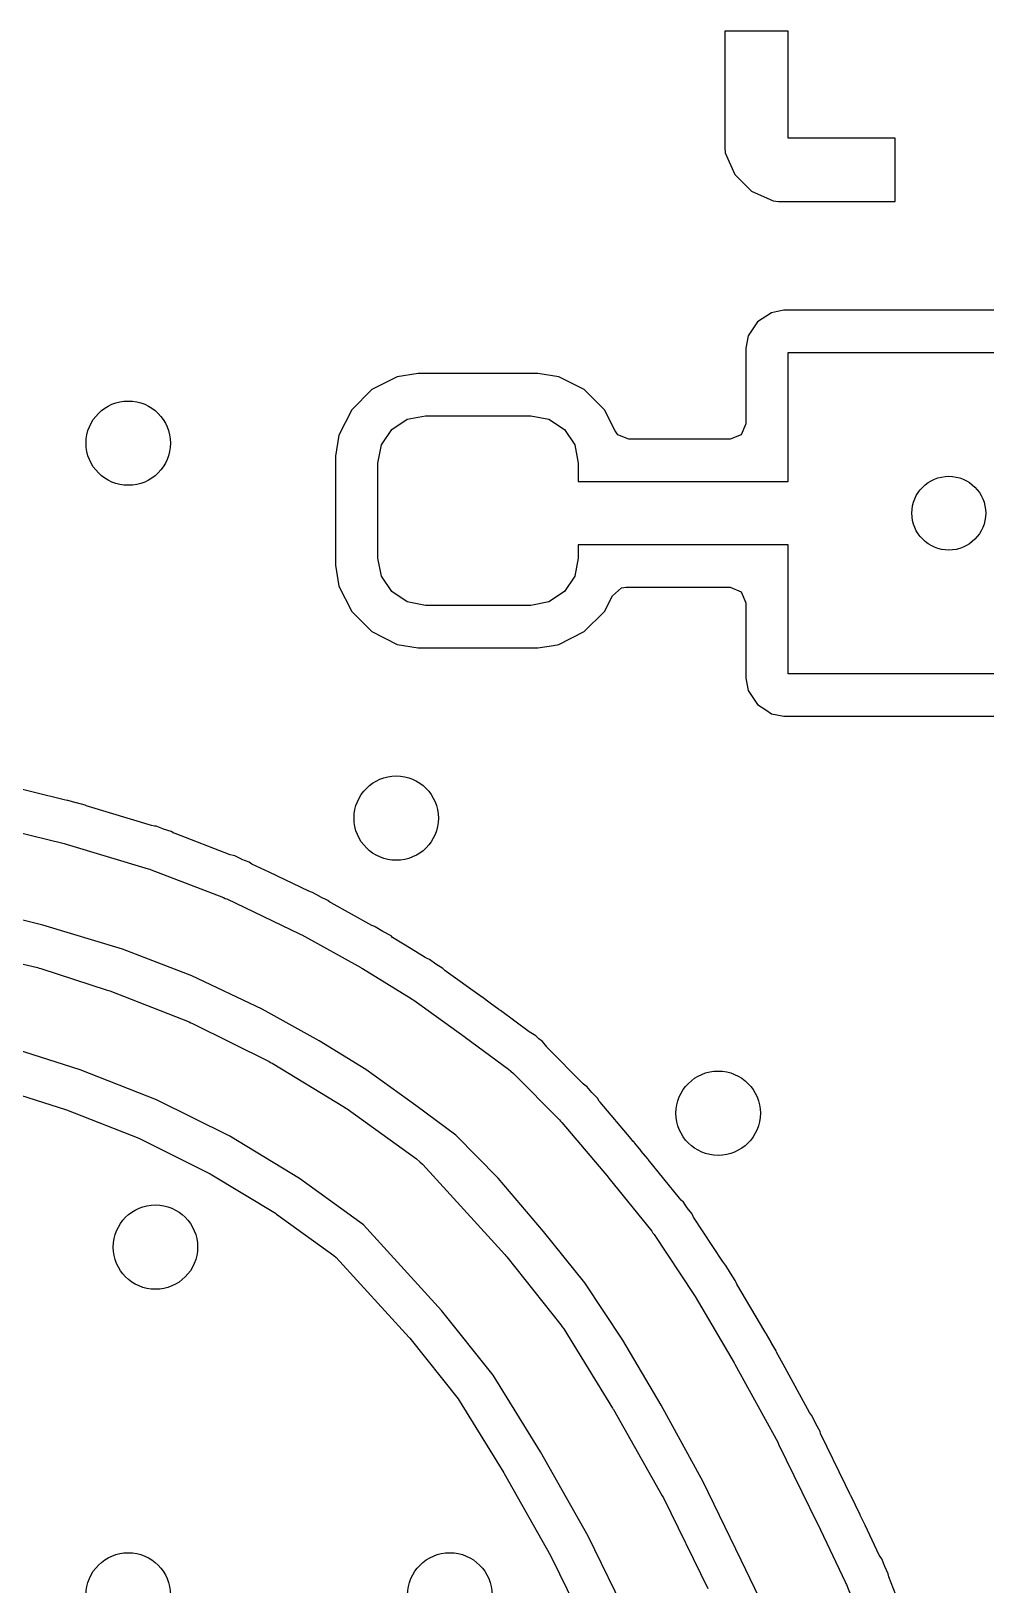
# Model space of a CAD drawing. Extents: x 2.36 to 5.14, y -5.39 to -2.61.
# Drawn here: x 3.2018 to 3.38, y -3.4131 to -3.123 of the extents above; entities that cross this region are included whole.
import ezdxf

# ---------------------------------------------------------------- set-up
doc = ezdxf.new("R2010")
doc.units = 0
doc.header["$MEASUREMENT"] = 0
doc.layers.add('BLACK', color=7, linetype='CONTINUOUS')

msp = doc.modelspace()

# ---------------------------------------------------------------- linework, layer by layer
at = {"layer": 'BLACK', "linetype": 'CONTINUOUS'}
for p, q in [((3.33122, -3.12299), (3.33122, -3.14476)), ((3.34303, -3.12299), (3.33122, -3.12299)), ((3.34303, -3.14299), (3.34303, -3.12299)), ((3.36303, -3.14299), (3.34303, -3.14299)), ((3.36303, -3.1548), (3.36303, -3.14299)), ((3.33122, -3.14476), (3.33133, -3.14574)), ((3.33133, -3.14574), (3.33133, -3.14574)), ((3.33133, -3.14574), (3.33312, -3.14978)), ((3.33312, -3.14978), (3.33624, -3.1529)), ((3.33624, -3.1529), (3.34028, -3.15469)), ((3.34028, -3.15469), (3.34028, -3.15469)), ((3.34028, -3.15469), (3.34127, -3.1548)), ((3.34127, -3.1548), (3.36303, -3.1548)), ((3.33995, -3.17556), (3.33734, -3.1773)), ((3.3411, -3.17533), (3.33995, -3.17556)), ((3.34225, -3.1751), (3.3411, -3.17533)), ((3.40381, -3.1751), (3.34225, -3.1751)), ((3.33734, -3.1773), (3.3356, -3.17991)), ((3.33734, -3.1773), (3.33734, -3.1773)), ((3.3356, -3.17991), (3.33514, -3.18221)), ((3.33514, -3.18221), (3.33514, -3.19629)), ((3.34303, -3.20709), (3.34303, -3.18299)), ((3.34303, -3.18299), (3.40303, -3.18299)), ((3.27012, -3.18752), (3.26539, -3.18993)), ((3.27404, -3.1869), (3.27012, -3.18752)), ((3.27012, -3.18752), (3.27012, -3.18752)), ((3.29636, -3.1869), (3.27404, -3.1869)), ((3.27404, -3.1869), (3.27404, -3.1869)), ((3.30028, -3.18752), (3.29636, -3.1869)), ((3.29636, -3.1869), (3.29636, -3.1869)), ((3.30501, -3.18993), (3.30028, -3.18752)), ((3.30028, -3.18752), (3.30028, -3.18752)), ((3.26539, -3.18993), (3.26164, -3.19368)), ((3.30876, -3.19368), (3.30501, -3.18993)), ((3.30501, -3.18993), (3.30501, -3.18993)), ((3.26164, -3.19368), (3.25923, -3.19841)), ((3.26909, -3.19739), (3.27197, -3.19547)), ((3.27197, -3.19547), (3.27536, -3.1948)), ((3.27536, -3.1948), (3.29504, -3.1948)), ((3.29504, -3.1948), (3.29843, -3.19547)), ((3.29843, -3.19547), (3.30131, -3.19739)), ((3.31076, -3.19761), (3.30876, -3.19368)), ((3.33514, -3.19629), (3.33428, -3.19835)), ((3.25923, -3.19841), (3.25861, -3.20234)), ((3.25923, -3.19841), (3.25923, -3.19841)), ((3.26717, -3.20026), (3.26909, -3.19739)), ((3.30131, -3.19739), (3.30323, -3.20026)), ((3.3113, -3.19835), (3.31076, -3.19761)), ((3.31336, -3.1992), (3.3113, -3.19835)), ((3.33222, -3.1992), (3.31336, -3.1992)), ((3.33428, -3.19835), (3.33222, -3.1992)), ((3.25861, -3.20234), (3.25861, -3.22269)), ((3.2665, -3.20365), (3.26717, -3.20026)), ((3.30323, -3.20026), (3.3039, -3.20365)), ((3.2665, -3.22137), (3.2665, -3.20365)), ((3.3039, -3.20365), (3.3039, -3.20709)), ((3.3039, -3.20709), (3.34303, -3.20709)), ((3.34303, -3.21891), (3.3039, -3.21891)), ((3.3039, -3.21891), (3.3039, -3.22137)), ((3.34303, -3.24299), (3.34303, -3.21891)), ((3.26717, -3.22476), (3.2665, -3.22137)), ((3.3039, -3.22137), (3.30323, -3.22476)), ((3.25861, -3.22269), (3.25923, -3.22661)), ((3.26909, -3.22763), (3.26717, -3.22476)), ((3.30323, -3.22476), (3.30131, -3.22763)), ((3.25923, -3.22661), (3.25923, -3.22661)), ((3.25923, -3.22661), (3.26164, -3.23134)), ((3.27197, -3.22955), (3.26909, -3.22763)), ((3.30131, -3.22763), (3.29843, -3.22955)), ((3.30876, -3.23134), (3.31027, -3.22839)), ((3.31027, -3.22839), (3.31196, -3.22694)), ((3.31196, -3.22694), (3.31286, -3.2268)), ((3.31286, -3.2268), (3.33222, -3.2268)), ((3.33222, -3.2268), (3.33428, -3.22765)), ((3.33428, -3.22765), (3.33514, -3.22971)), ((3.26164, -3.23134), (3.26539, -3.23509)), ((3.27536, -3.23023), (3.27197, -3.22955)), ((3.29504, -3.23023), (3.27536, -3.23023)), ((3.29843, -3.22955), (3.29504, -3.23023)), ((3.30501, -3.23509), (3.30876, -3.23134)), ((3.33514, -3.22971), (3.33514, -3.24377)), ((3.26539, -3.23509), (3.27012, -3.2375)), ((3.30028, -3.2375), (3.30501, -3.23509)), ((3.27012, -3.2375), (3.27404, -3.23812)), ((3.27404, -3.23812), (3.27404, -3.23812)), ((3.27404, -3.23812), (3.29636, -3.23812)), ((3.29636, -3.23812), (3.29927, -3.23766)), ((3.29927, -3.23766), (3.30028, -3.2375)), ((3.33514, -3.24377), (3.3356, -3.24607)), ((3.39524, -3.24299), (3.34303, -3.24299)), ((3.3356, -3.24607), (3.33648, -3.2474)), ((3.33648, -3.2474), (3.33734, -3.24868)), ((3.33734, -3.24868), (3.33889, -3.24972)), ((3.33889, -3.24972), (3.33995, -3.25043)), ((3.33995, -3.25043), (3.33995, -3.25043)), ((3.33995, -3.25043), (3.33995, -3.25043)), ((3.33995, -3.25043), (3.34225, -3.25089)), ((3.34225, -3.25089), (3.39076, -3.25089)), ((3.20795, -3.26652), (3.19688, -3.26379)), ((3.20855, -3.2666), (3.20795, -3.26652)), ((3.20865, -3.2666), (3.20855, -3.2666)), ((3.21019, -3.26706), (3.20865, -3.2666)), ((3.21026, -3.26708), (3.21019, -3.26706)), ((3.21019, -3.26706), (3.21019, -3.26706)), ((3.21188, -3.26749), (3.21026, -3.26708)), ((3.21224, -3.26768), (3.21188, -3.26749)), ((3.21254, -3.26777), (3.21224, -3.26768)), ((3.22427, -3.2713), (3.21254, -3.26777)), ((3.19499, -3.27146), (3.20798, -3.27465)), ((3.2248, -3.2714), (3.22427, -3.2713)), ((3.22513, -3.27144), (3.2248, -3.2714)), ((3.22641, -3.27193), (3.22513, -3.27144)), ((3.22513, -3.27144), (3.22513, -3.27144)), ((3.22651, -3.27197), (3.22641, -3.27193)), ((3.22641, -3.27193), (3.22641, -3.27193)), ((3.20798, -3.27465), (3.20817, -3.27472)), ((3.20817, -3.27472), (3.20837, -3.27476)), ((3.20837, -3.27476), (3.22367, -3.27936)), ((3.22793, -3.2724), (3.22651, -3.27197)), ((3.22844, -3.27272), (3.22793, -3.2724)), ((3.2287, -3.27281), (3.22844, -3.27272)), ((3.23896, -3.27677), (3.2287, -3.27281)), ((3.23948, -3.27691), (3.23896, -3.27677)), ((3.23983, -3.27698), (3.23948, -3.27691)), ((3.24104, -3.27756), (3.23983, -3.27698)), ((3.23983, -3.27698), (3.23983, -3.27698)), ((3.24114, -3.27761), (3.24104, -3.27756)), ((3.24104, -3.27756), (3.24104, -3.27756)), ((3.2425, -3.27813), (3.24114, -3.27761)), ((3.22367, -3.27936), (3.22394, -3.27947)), ((3.22394, -3.27947), (3.22423, -3.27955)), ((3.22423, -3.27955), (3.23773, -3.28475)), ((3.24301, -3.2785), (3.2425, -3.27813)), ((3.24619, -3.28002), (3.24301, -3.2785)), ((3.2536, -3.28356), (3.24619, -3.28002)), ((3.23773, -3.28475), (3.23801, -3.28489)), ((3.23801, -3.28489), (3.2383, -3.285)), ((3.2383, -3.285), (3.2519, -3.2915)), ((3.25415, -3.28376), (3.2536, -3.28356)), ((3.25433, -3.2838), (3.25415, -3.28376)), ((3.25556, -3.28448), (3.25433, -3.2838)), ((3.25433, -3.2838), (3.25433, -3.2838)), ((3.25433, -3.2838), (3.25433, -3.2838)), ((3.25565, -3.28454), (3.25556, -3.28448)), ((3.25573, -3.28458), (3.25565, -3.28454)), ((3.25565, -3.28454), (3.25565, -3.28454)), ((3.25717, -3.28527), (3.25573, -3.28458)), ((3.25754, -3.28558), (3.25717, -3.28527)), ((3.2578, -3.28573), (3.25754, -3.28558)), ((3.26537, -3.28993), (3.2578, -3.28573)), ((3.20402, -3.2899), (3.19122, -3.28675)), ((3.21885, -3.29435), (3.20402, -3.2899)), ((3.2519, -3.2915), (3.2521, -3.29162)), ((3.2521, -3.29162), (3.25232, -3.29171)), ((3.25232, -3.29171), (3.26332, -3.29781)), ((3.26595, -3.29017), (3.26537, -3.28993)), ((3.266, -3.29018), (3.26595, -3.29017)), ((3.26746, -3.29108), (3.266, -3.29018)), ((3.26896, -3.29192), (3.26746, -3.29108)), ((3.26922, -3.29217), (3.26896, -3.29192)), ((3.2727, -3.29431), (3.26922, -3.29217)), ((3.19063, -3.29494), (3.20299, -3.29783)), ((3.23178, -3.29934), (3.21885, -3.29435)), ((3.27535, -3.29594), (3.2727, -3.29431)), ((3.20299, -3.29783), (3.2033, -3.29794)), ((3.2033, -3.29794), (3.20362, -3.29801)), ((3.20362, -3.29801), (3.21602, -3.30201)), ((3.26332, -3.29781), (3.26347, -3.29792)), ((3.26347, -3.29792), (3.26363, -3.29799)), ((3.26363, -3.29799), (3.27273, -3.30359)), ((3.27584, -3.29618), (3.27535, -3.29594)), ((3.27612, -3.29628), (3.27584, -3.29618)), ((3.27734, -3.29717), (3.27612, -3.29628)), ((3.27612, -3.29628), (3.27612, -3.29628)), ((3.27863, -3.29796), (3.27734, -3.29717)), ((3.27902, -3.29837), (3.27863, -3.29796)), ((3.24489, -3.3056), (3.23178, -3.29934)), ((3.27925, -3.29854), (3.27902, -3.29837)), ((3.28557, -3.30308), (3.27925, -3.29854)), ((3.21602, -3.30201), (3.21624, -3.3021)), ((3.21624, -3.3021), (3.21647, -3.30217)), ((3.21647, -3.30217), (3.23127, -3.30797)), ((3.27273, -3.30359), (3.27295, -3.30376)), ((3.27295, -3.30376), (3.2732, -3.30391)), ((3.28586, -3.30326), (3.28557, -3.30308)), ((3.28589, -3.30328), (3.28586, -3.30326)), ((3.28747, -3.30444), (3.28589, -3.30328)), ((3.25553, -3.3115), (3.24489, -3.3056)), ((3.2732, -3.30391), (3.2828, -3.31081)), ((3.28748, -3.30445), (3.28747, -3.30444)), ((3.28909, -3.30561), (3.28748, -3.30445)), ((3.28915, -3.30568), (3.28909, -3.30561)), ((3.28938, -3.30585), (3.28915, -3.30568)), ((3.29476, -3.30982), (3.28938, -3.30585)), ((3.23127, -3.30797), (3.23158, -3.30813)), ((3.23158, -3.30813), (3.2319, -3.30825)), ((3.2319, -3.30825), (3.2462, -3.31535)), ((3.26423, -3.31686), (3.25553, -3.3115)), ((3.2828, -3.31081), (3.28283, -3.31084)), ((3.28283, -3.31084), (3.28287, -3.31086)), ((3.28287, -3.31086), (3.29087, -3.31676)), ((3.29502, -3.30999), (3.29476, -3.30982)), ((3.29595, -3.31054), (3.29502, -3.30999)), ((3.29655, -3.31114), (3.29595, -3.31054)), ((3.29595, -3.31054), (3.29595, -3.31054)), ((3.29723, -3.31164), (3.29655, -3.31114)), ((3.298, -3.31261), (3.29723, -3.31164)), ((3.21095, -3.31692), (3.19909, -3.31309)), ((3.2462, -3.31535), (3.24649, -3.31553)), ((3.29811, -3.31272), (3.298, -3.31261)), ((3.30481, -3.31949), (3.29811, -3.31272)), ((3.22521, -3.32251), (3.21095, -3.31692)), ((3.24649, -3.31553), (3.24679, -3.31567)), ((3.24679, -3.31567), (3.26029, -3.32387)), ((3.27356, -3.32357), (3.26423, -3.31686)), ((3.29087, -3.31676), (3.29133, -3.31717)), ((3.29133, -3.31717), (3.2918, -3.31756)), ((3.2918, -3.31756), (3.3004, -3.32626)), ((3.19709, -3.32074), (3.20821, -3.32433)), ((3.30521, -3.31984), (3.30481, -3.31949)), ((3.30551, -3.32004), (3.30521, -3.31984)), ((3.30645, -3.32115), (3.30551, -3.32004)), ((3.30747, -3.32219), (3.30645, -3.32115)), ((3.2389, -3.3293), (3.22521, -3.32251)), ((3.26029, -3.32387), (3.26054, -3.32406)), ((3.26054, -3.32406), (3.2608, -3.32421)), ((3.28103, -3.32907), (3.27356, -3.32357)), ((3.30778, -3.32273), (3.30747, -3.32219)), ((3.30796, -3.32294), (3.30778, -3.32273)), ((3.31374, -3.32979), (3.30796, -3.32294)), ((3.30796, -3.32294), (3.30796, -3.32294)), ((3.20821, -3.32433), (3.20838, -3.32439)), ((3.20838, -3.32439), (3.22189, -3.32968)), ((3.2608, -3.32421), (3.2737, -3.33351)), ((3.3004, -3.32626), (3.30059, -3.3265)), ((3.30059, -3.3265), (3.30082, -3.32672)), ((3.30082, -3.32672), (3.30952, -3.33702)), ((3.22189, -3.32968), (3.22212, -3.32979)), ((3.22212, -3.32979), (3.23498, -3.33617)), ((3.25185, -3.33717), (3.2389, -3.3293)), ((3.28898, -3.33712), (3.28103, -3.32907)), ((3.31409, -3.3302), (3.31374, -3.32979)), ((3.31433, -3.33043), (3.31409, -3.3302)), ((3.31432, -3.33044), (3.31433, -3.33043)), ((3.31446, -3.33058), (3.31432, -3.33044)), ((3.31564, -3.33203), (3.31446, -3.33058)), ((3.31566, -3.33206), (3.31564, -3.33203)), ((3.31689, -3.33351), (3.31566, -3.33206)), ((3.2737, -3.33351), (3.27375, -3.33355)), ((3.27375, -3.33355), (3.27378, -3.33356)), ((3.27378, -3.33356), (3.27432, -3.33405)), ((3.27432, -3.33405), (3.27486, -3.33453)), ((3.27486, -3.33453), (3.27488, -3.33456)), ((3.27488, -3.33456), (3.27492, -3.3346)), ((3.27492, -3.3346), (3.29022, -3.3514)), ((3.31696, -3.33367), (3.31689, -3.33351)), ((3.32279, -3.34088), (3.31696, -3.33367)), ((3.23498, -3.33617), (3.23519, -3.33629)), ((3.23519, -3.33629), (3.24739, -3.34369)), ((3.26383, -3.34581), (3.25185, -3.33717)), ((3.29743, -3.34711), (3.28898, -3.33712)), ((3.30952, -3.33702), (3.30956, -3.33709)), ((3.30956, -3.33709), (3.30962, -3.33715)), ((3.30962, -3.33715), (3.31762, -3.34705)), ((3.32312, -3.34123), (3.32279, -3.34088)), ((3.32351, -3.34158), (3.32312, -3.34123)), ((3.24739, -3.34369), (3.24758, -3.34382)), ((3.24758, -3.34382), (3.24873, -3.34465)), ((3.32424, -3.34268), (3.32351, -3.34158)), ((3.32507, -3.3437), (3.32424, -3.34268)), ((3.32538, -3.3444), (3.32507, -3.3437)), ((3.33082, -3.35263), (3.32538, -3.3444)), ((3.24873, -3.34465), (3.2583, -3.35155)), ((3.2784, -3.36181), (3.26383, -3.34581)), ((3.30514, -3.35666), (3.29743, -3.34711)), ((3.31762, -3.34705), (3.31783, -3.34737)), ((3.31783, -3.34737), (3.31807, -3.34766)), ((3.31807, -3.34766), (3.32547, -3.35886)), ((3.2583, -3.35155), (3.25875, -3.35195)), ((3.25875, -3.35195), (3.27232, -3.36685)), ((3.29022, -3.3514), (3.29038, -3.35161)), ((3.29038, -3.35161), (3.29056, -3.3518)), ((3.29056, -3.3518), (3.30066, -3.3645)), ((3.33097, -3.35287), (3.33082, -3.35263)), ((3.33136, -3.35334), (3.33097, -3.35287)), ((3.33143, -3.35341), (3.33136, -3.35334)), ((3.33228, -3.35485), (3.33143, -3.35341)), ((3.3332, -3.35624), (3.33228, -3.35485)), ((3.31222, -3.36737), (3.30514, -3.35666)), ((3.32547, -3.35886), (3.32556, -3.35904)), ((3.33333, -3.35663), (3.3332, -3.35624)), ((3.33349, -3.3569), (3.33333, -3.35663)), ((3.33869, -3.36573), (3.33349, -3.3569)), ((3.33349, -3.3569), (3.33349, -3.3569)), ((3.28804, -3.37393), (3.2784, -3.36181)), ((3.32556, -3.35904), (3.32569, -3.35921)), ((3.32569, -3.35921), (3.33299, -3.37161)), ((3.30066, -3.3645), (3.30092, -3.3649)), ((3.27232, -3.36685), (3.27245, -3.367)), ((3.27245, -3.367), (3.28146, -3.37833)), ((3.30092, -3.3649), (3.30121, -3.36528)), ((3.30121, -3.36528), (3.31031, -3.38008)), ((3.31935, -3.37949), (3.31222, -3.36737)), ((3.33892, -3.36604), (3.33869, -3.36573)), ((3.33892, -3.36605), (3.33892, -3.36604)), ((3.33903, -3.3662), (3.33892, -3.36605)), ((3.33904, -3.36622), (3.33903, -3.3662)), ((3.33903, -3.3662), (3.33903, -3.3662)), ((3.33903, -3.3662), (3.33903, -3.3662)), ((3.33989, -3.36777), (3.33904, -3.36622)), ((3.33991, -3.36781), (3.33989, -3.36777)), ((3.34084, -3.36939), (3.33991, -3.36781)), ((3.34091, -3.36963), (3.34084, -3.36939)), ((3.34211, -3.37182), (3.34091, -3.36963)), ((3.33299, -3.37161), (3.33304, -3.37172)), ((3.33304, -3.37172), (3.33311, -3.37182)), ((3.33311, -3.37182), (3.34111, -3.38642)), ((3.34707, -3.38087), (3.34211, -3.37182)), ((3.29682, -3.3882), (3.28804, -3.37393)), ((3.28146, -3.37833), (3.28166, -3.37862)), ((3.28166, -3.37862), (3.28999, -3.39216)), ((3.31031, -3.38008), (3.31037, -3.38021)), ((3.31037, -3.38021), (3.31045, -3.38033)), ((3.31045, -3.38033), (3.31955, -3.39643)), ((3.3272, -3.39382), (3.31935, -3.37949)), ((3.34742, -3.38138), (3.34707, -3.38087)), ((3.34747, -3.38144), (3.34742, -3.38138)), ((3.34821, -3.38296), (3.34747, -3.38144)), ((3.34903, -3.38444), (3.34821, -3.38296)), ((3.34912, -3.38482), (3.34903, -3.38444)), ((3.35377, -3.39438), (3.34912, -3.38482)), ((3.34111, -3.38642), (3.34118, -3.38659)), ((3.34118, -3.38659), (3.34128, -3.38676)), ((3.34128, -3.38676), (3.34848, -3.40156)), ((3.30573, -3.40398), (3.29682, -3.3882)), ((3.28999, -3.39216), (3.29004, -3.39226)), ((3.29004, -3.39226), (3.29871, -3.40759)), ((3.31955, -3.39643), (3.31965, -3.39663)), ((3.31965, -3.39663), (3.31977, -3.39683)), ((3.33431, -3.40842), (3.3272, -3.39382)), ((3.35459, -3.39607), (3.35377, -3.39438)), ((3.35472, -3.39629), (3.35459, -3.39607)), ((3.35474, -3.39634), (3.35472, -3.39629)), ((3.35561, -3.39816), (3.35474, -3.39634)), ((3.35474, -3.39634), (3.35474, -3.39634)), ((3.31977, -3.39683), (3.32807, -3.41373)), ((3.35649, -3.39997), (3.35561, -3.39816)), ((3.34848, -3.40156), (3.34849, -3.40158)), ((3.34849, -3.40158), (3.34851, -3.40161)), ((3.34851, -3.40161), (3.35371, -3.41251)), ((3.3565, -3.40003), (3.35649, -3.39997)), ((3.3574, -3.40192), (3.3565, -3.40003)), ((3.36006, -3.40749), (3.3574, -3.40192)), ((3.31386, -3.42052), (3.30573, -3.40398)), ((3.29871, -3.40759), (3.29879, -3.40774)), ((3.29879, -3.40774), (3.29901, -3.40819)), ((3.29901, -3.40819), (3.30667, -3.42379)), ((3.36034, -3.40797), (3.36006, -3.40749)), ((3.36051, -3.40819), (3.36034, -3.40797)), ((3.36107, -3.40961), (3.36051, -3.40819)), ((3.33938, -3.41904), (3.33431, -3.40842)), ((3.36173, -3.41098), (3.36107, -3.40961)), ((3.36183, -3.41153), (3.36173, -3.41098)), ((3.35371, -3.41251), (3.3538, -3.41277)), ((3.3538, -3.41277), (3.35393, -3.41301)), ((3.35393, -3.41301), (3.35933, -3.42671)), ((3.36595, -3.422), (3.36183, -3.41153))]:
    msp.add_line(p, q, dxfattribs=at)
at = {"layer": 'BLACK'}
for centre, radius in [((3.21993, -3.19992), 0.00787), ((3.37303, -3.21299), 0.00689), ((3.26993, -3.26992), 0.00787), ((3.33, -3.325), 0.00787), ((3.225, -3.35), 0.00787), ((3.21993, -3.41492), 0.00787), ((3.27993, -3.41492), 0.00787)]:
    msp.add_circle(centre, radius, dxfattribs=at)

doc.saveas('drawing.dxf')
